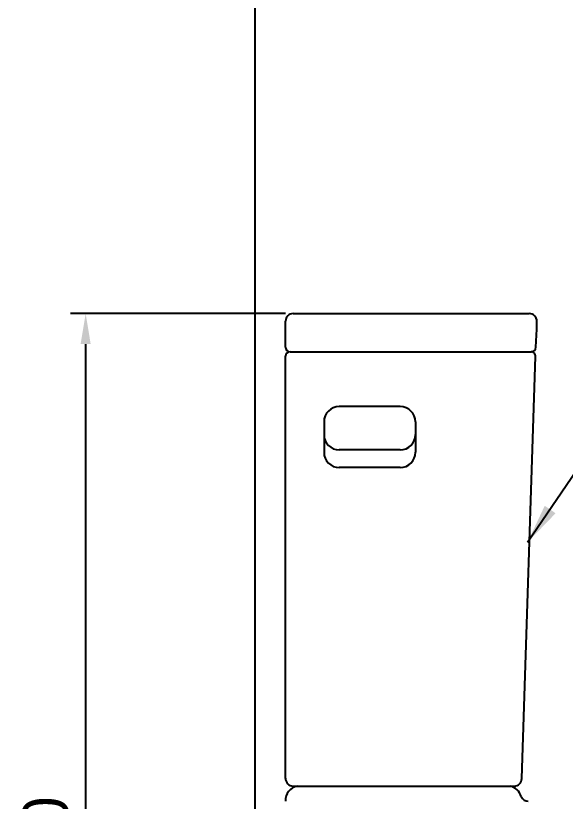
# Model space of a CAD drawing. Extents: x 76 to 2241, y -59 to 2238.
# Drawn here: x 84 to 445, y 574 to 1090 of the extents above; entities that cross this region are included whole.
import ezdxf

# ---------------------------------------------------------------- set-up
doc = ezdxf.new("R2010")
doc.units = 0
doc.header["$LTSCALE"] = 20
doc.header["$MEASUREMENT"] = 0
doc.layers.get('0').update_dxf_attribs({"linetype": 'CONTINUOUS'})
doc.layers.get('DEFPOINTS').update_dxf_attribs({"linetype": 'CONTINUOUS'})
for name, color, linetype in [('3', 3, 'CONTINUOUS'), ('6', 6, 'CONTINUOUS'), ('FAUCET', 4, 'CONTINUOUS')]:
    doc.layers.add(name, color=color, linetype=linetype)
doc.styles.get("Standard").update_dxf_attribs({"font": 'NanumGothic.ttf'})
doc.dimstyles.get("Standard").update_dxf_attribs({"dimtxt": 2.7, "dimasz": 2, "dimexe": 2, "dimexo": 1, "dimgap": 1.5, "dimtad": 1, "dimlfac": 10, "dimzin": 0, "dimdsep": 46, "dimtxsty": 'Standard', "dimcen": 0, "dimclrt": 2, "dimadec": 0, "dimazin": 0, "dimtfac": 1, "dimtofl": 0, "dimtmove": 0, "dimatfit": 3, "dimfxl": 0, "dimtolj": 1, "dimtzin": 0, "dimarcsym": 0})

# ---------------------------------------------------------------- blocks, each defined once
blk = doc.blocks.new('*D26')
at = {"color": 3, "lineweight": -2}
for p, q in [((261.46, 894.02), (120.24, 894.02)), ((130.24, 874.02), (130.24, 214.02)), ((379.45, 194.02), (120.24, 194.02))]:
    blk.add_line(p, q, dxfattribs=at)
at = {"color": 3}
for points in [[(126.91, 874.02), (133.57, 874.02), (130.24, 894.02)], [(126.91, 214.02), (133.57, 214.02), (130.24, 194.02)]]:
    blk.add_solid(points, dxfattribs=at)
at = {"layer": 'DEFPOINTS', "color": 0}
for p in [(266.46, 894.02), (130.24, 194.02), (384.45, 194.02)]:
    blk.add_point(p, dxfattribs=at)
at = {"color": 2, "insert": (104.02, 544.02), "char_height": 30, "attachment_point": 5, "rotation": 90}
blk.add_mtext('\\A1;700', dxfattribs=at)

msp = doc.modelspace()

# ---------------------------------------------------------------- linework, layer by layer
at = {"ltscale": 3}
for p, q in [((261.45734, 872.0231), (261.45734, 889.0231)), ((426.45734, 883.80804), (426.45734, 889.0231)), ((425.81022, 871.93466), (426.45734, 883.80804)), ((261.45734, 589.0231), (261.45734, 866.0231)), ((416.57703, 588.8757), (425.63326, 865.93466))]:
    msp.add_line(p, q, dxfattribs=at)
for centre, radius, start, end in [((266.45734, 889.0231), 5, 90, 180), ((264.45734, 866.0231), 3, 90, 180), ((422.63456, 866.0231), 3, 358.3106395, 90)]:
    msp.add_arc(centre, radius, start, end, dxfattribs=at)
for centre, radius, start, end in [((421.45734, 889.0231), 5, 0, 90), ((264.45734, 872.0231), 3, 180, 270), ((422.81152, 872.0231), 3, 270, 358.3106395)]:
    msp.add_arc(centre, radius, start, end)
at = {"layer": '3', "color": 7}
for p, q in [((266.45734, 894.0231), (421.45734, 894.0231)), ((264.45734, 869.0231), (422.63456, 869.0231)), ((266.45734, 584.0231), (411.5792, 584.0231))]:
    msp.add_line(p, q, dxfattribs=at)
for centre, radius, start, end in [((266.45734, 589.0231), 5, 178.6498444, 270), ((411.5792, 589.0231), 5, 270, 358.3106395), ((271.25502, 574.28957), 9.9205, 101.1412172, 181.5391663), ((406.47029, 574.09743), 10.20419, 17.1126192, 76.5826013), ((420.8381, 579.0231), 5, 202.6198649, 270)]:
    msp.add_arc(centre, radius, start, end, dxfattribs=at)
at = {"layer": '6'}
msp.add_lwpolyline([(2241.3381, 2099.0231), (241.3381, 2099.0231), (241.3381, 194.0231), (2138.7366, 194.0231), (2138.7366, 1204.0231)], dxfattribs=at)
at = {"layer": 'FAUCET'}
for p, q in [((336.70806, 833.0231), (296.70806, 833.0231)), ((286.70806, 823.0231), (286.70806, 803.0231)), ((346.70806, 823.0231), (346.70806, 803.0231)), ((336.70806, 804.6299), (296.70806, 804.6299)), ((336.70806, 793.0231), (296.70806, 793.0231))]:
    msp.add_line(p, q, dxfattribs=at)
at = {"layer": 'FAUCET', "color": 3}
msp.add_lwpolyline([(420.3939, 744.09886), (529.2558, 903.6993), (710.17247, 903.6993)], dxfattribs=at)
at = {"layer": 'FAUCET'}
for centre, start, end in [((296.70806, 823.0231), 90, 180), ((336.70806, 823.0231), 0, 90), ((296.70806, 814.6299), 180, 270), ((336.70806, 814.6299), 270, 0), ((296.70806, 803.0231), 180, 270), ((336.70806, 803.0231), 270, 0)]:
    msp.add_arc(centre, 10, start, end, dxfattribs=at)
at = {"layer": 'FAUCET', "color": 3}
msp.add_solid([(438.73621, 763.02866), (420.3939, 744.09886), (431.60533, 767.95429)], dxfattribs=at)

# ---------------------------------------------------------------- dimensions: what is measured, and where the dimension line sits
at = {"color": 7}
dim = msp.add_linear_dim(base=(130.23962, 194.0231), p1=(266.45734, 894.0231), p2=(384.45083, 194.0231), angle=90, dimstyle='Standard', override={"dimtxt": 30, "dimasz": 20, "dimexe": 10, "dimexo": 5, "dimgap": 10, "dimtoh": 1, "dimdec": 0, "dimlfac": 1, "dimrnd": 0.5, "dimzin": 8, "dimclrd": 3, "dimclre": 3, "dimtdec": 0, "dimarcsym": 1}, dxfattribs=at)
dim.commit()
dim.dimension.update_dxf_attribs({"geometry": '*D26', "text_midpoint": (104.01644, 544.0231)})

doc.saveas('drawing.dxf')
